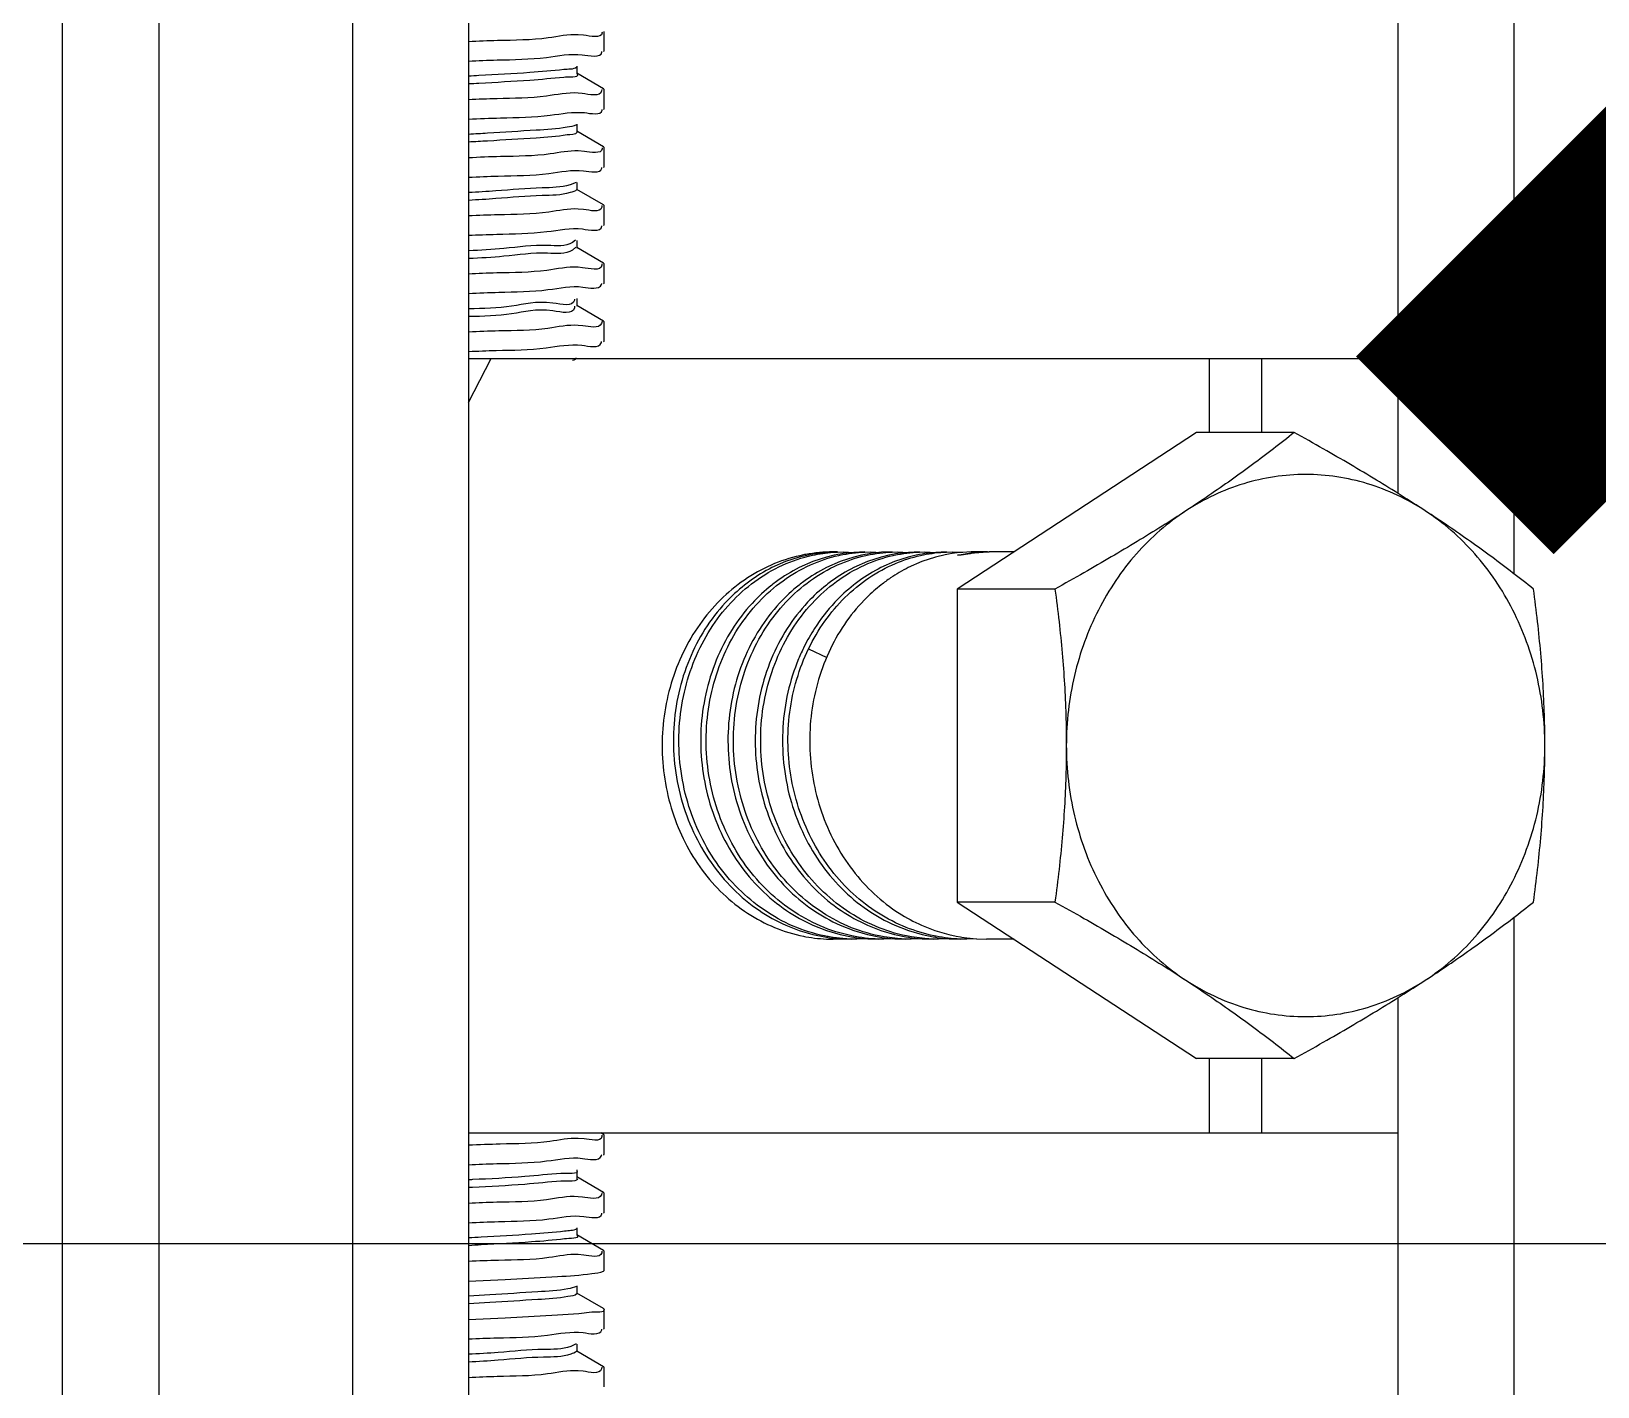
# Model space of a CAD drawing. Extents: x -440213 to 892209, y -122574 to 646408.
# Drawn here: x 16370.2 to 16605.5, y 549198.3 to 549401.8 of the extents above; entities that cross this region are included whole.
import ezdxf

# ---------------------------------------------------------------- set-up
doc = ezdxf.new("R2010")
doc.units = 0
doc.header["$LTSCALE"] = 1000
doc.header["$MEASUREMENT"] = 0
doc.layers.get('Defpoints').update_dxf_attribs({"color": 250})
for name, color, linetype in [('02___PRT_ALL_AXES', 7, 'Continuous'), ('JZ_0', 7, 'Continuous'), ('图框', 4, 'Continuous')]:
    doc.layers.add(name, color=color, linetype=linetype)
doc.styles.add('DIM_FONT', font='SIMPLEX', dxfattribs={"width": 0.7, "bigfont": 'GBCBIG'})
doc.dimstyles.new('DIMN150', dxfattribs={"dimscale": 1.5, "dimtxt": 300, "dimasz": 100, "dimexe": 250, "dimexo": 300, "dimgap": 150, "dimtad": 1, "dimdec": 0, "dimzin": 0, "dimdsep": 46, "dimtxsty": 'DIM_FONT', "dimblk": 'ARCHTICK', "dimcen": 0.09, "dimclrt": 7, "dimazin": 2, "dimtfac": 1, "dimtdec": 0, "dimtix": 1, "dimtmove": 2, "dimatfit": 3, "dimldrblk": 'ARCHTICK', "dimfxl": 0, "dimtolj": 1, "dimtzin": 0, "dimarcsym": 0})

# ---------------------------------------------------------------- blocks, each defined once
blk = doc.blocks.new('_ArchTick')
at = {"color": 0, "linetype": 'ByBlock', "const_width": 0.4}
blk.add_lwpolyline([(-0.5, -0.5), (0.5, 0.5)], dxfattribs=at)
blk = doc.blocks.new('*D113')
at = {"layer": 'Defpoints', "color": 0, "linetype": 'Continuous'}
for p in [(-3659003.2, 1106996.57), (-3662544.18, 1106818.96), (-3661915.48, 1104544.53), (-3662544.18, 1104160.32), (-3662340.1, 1103659.66)]:
    blk.add_point(p, dxfattribs=at)
at = {"layer": '图框', "color": 0, "linetype": 'Continuous', "lineweight": -2}
blk.add_arc((-3662544.18, 1103455.59), 1257.4, 45, 90, dxfattribs=at)
at = {"layer": '图框', "color": 0, "linetype": 'Continuous', "lineweight": -2, "xscale": 150, "yscale": 150, "zscale": 150}
for p, rotation in [((-3662544.18, 1104712.98), 180.0000000000027), ((-3661655.07, 1104344.7), 315.0000000000433)]:
    blk.add_blockref('_ArchTick', p, dxfattribs=dict(at, rotation=rotation))
at = {"layer": '图框', "color": 7, "linetype": 'Continuous', "insert": (-3661890.79, 1105033.02), "char_height": 450, "attachment_point": 5, "rotation": 337.5, "style": 'DIM_FONT'}
blk.add_mtext('\\A1;45°', dxfattribs=at)
blk = doc.blocks.new('抗震大样2')
at = {"color": 2, "linetype": 'Continuous'}
for p, q in [((3950.32, 185.93), (3950.32, -2472.71)), ((3971.09, 185.93), (3971.09, -2472.71)), ((4012.63, 185.93), (4012.63, -2472.71)), ((4037.56, 185.93), (4037.56, -2472.71)), ((4261.88, -266.34), (4261.88, -2020.43)), ((4236.96, -283.61), (4236.96, -2003.17)), ((4261.88, -2094.16), (4261.88, -2472.71)), ((4236.96, -2111.43), (4236.96, -2472.71))]:
    blk.add_line(p, q, dxfattribs=at)
at = {"color": 133, "linetype": 'Continuous'}
for p, q in [((4062.24, -1904.91), (4061.09, -1904.81)), ((4066.17, -1904.14), (4066.19, -1904.38)), ((4066.52, -1908.36), (4066.64, -1908.22)), ((4060.88, -1913.21), (4060.88, -1911.54)), ((4066.52, -1916.39), (4060.75, -1913.05)), ((4061.93, -1917.4), (4061.08, -1917.32)), ((4066.12, -1916.57), (4066.11, -1916.86)), ((4066.52, -1916.39), (4066.64, -1916.53)), ((4066.52, -1920.82), (4066.64, -1920.68)), ((4066.52, -1928.86), (4060.75, -1925.51)), ((4060.88, -1925.67), (4060.88, -1924.01)), ((4066.52, -1928.86), (4066.64, -1928.99)), ((4062.4, -1929.82), (4061.09, -1929.72)), ((4066.52, -1933.28), (4066.64, -1933.15)), ((4060.65, -1936.47), (4059.33, -1937)), ((4066.52, -1941.32), (4060.75, -1937.98)), ((4060.88, -1938.13), (4060.88, -1936.47)), ((4062.25, -1942.29), (4061.09, -1942.19)), ((4066.17, -1941.46), (4066.13, -1941.81)), ((4066.52, -1941.32), (4066.64, -1941.45)), ((4066.52, -1945.74), (4066.64, -1945.61)), ((4060.5, -1948.85), (4059.86, -1949.36)), ((4060.88, -1950.59), (4060.88, -1948.93)), ((4060.59, -1950.39), (4059.86, -1951.02)), ((4066.52, -1953.78), (4060.75, -1950.44)), ((4062.02, -1954.78), (4061.08, -1954.69)), ((4066.14, -1953.96), (4066.14, -1954.24)), ((4066.52, -1953.78), (4066.64, -1953.92)), ((4066.52, -1958.21), (4066.64, -1958.07)), ((4060.31, -1961.5), (4060.27, -1961.72)), ((4060.32, -1963.03), (4060.27, -1963.39)), ((4066.52, -1966.24), (4060.75, -1962.9)), ((4060.88, -1963.06), (4060.88, -1961.39)), ((4066.19, -1966.32), (4066.07, -1966.74)), ((4066.52, -1966.24), (4066.64, -1966.38)), ((4062.09, -1967.23), (4061.09, -1967.14)), ((4066.52, -1970.67), (4066.64, -1970.53)), ((4066.52, -2140.72), (4065.94, -2140.38)), ((4066.18, -2140.9), (4066.18, -2141.19)), ((4066.52, -2140.72), (4066.64, -2140.85)), ((4062.34, -2141.68), (4061.09, -2141.58)), ((4066.52, -2145.14), (4066.64, -2145.01)), ((4066.52, -2153.18), (4060.75, -2149.84)), ((4060.88, -2149.99), (4060.88, -2148.33)), ((4061.97, -2154.18), (4061.08, -2154.09)), ((4066.13, -2153.27), (4066.05, -2153.66)), ((4066.52, -2153.18), (4066.64, -2153.32)), ((4066.52, -2157.61), (4066.64, -2157.47)), ((4060.88, -2162.45), (4060.88, -2160.79)), ((4066.52, -2165.64), (4060.75, -2162.3)), ((4062.26, -2166.61), (4061.09, -2166.51)), ((4066.17, -2165.79), (4066.14, -2166.13)), ((4066.52, -2165.64), (4066.64, -2165.78)), ((4045.42, -2171.83), (4056.62, -2171.21)), ((4066.52, -2170.07), (4066.64, -2169.93)), ((4037.56, -2172.19), (4045.42, -2171.83)), ((4066.52, -2178.1), (4060.75, -2174.76)), ((4060.88, -2174.92), (4060.88, -2173.25)), ((4042.11, -2175.16), (4037.56, -2175.4)), ((4042.11, -2176.82), (4037.56, -2177.06)), ((4066.52, -2178.1), (4066.64, -2178.24)), ((4045.42, -2180.14), (4037.56, -2180.5)), ((4056.62, -2179.52), (4045.42, -2180.14)), ((4061.25, -2179.22), (4056.62, -2179.52)), ((4064, -2178.89), (4061.25, -2179.22)), ((4066.52, -2182.53), (4066.64, -2182.39)), ((4060.62, -2185.69), (4059.48, -2186.22)), ((4066.52, -2190.57), (4060.75, -2187.22)), ((4060.88, -2187.38), (4060.88, -2185.72)), ((4062.11, -2191.55), (4061.09, -2191.46)), ((4066.16, -2190.69), (4066.1, -2191.06)), ((4066.52, -2190.57), (4066.64, -2190.7))]:
    blk.add_line(p, q, dxfattribs=at)
at = {"color": 6, "linetype": 'Continuous'}
for p, q in [((4037.56, -1983.73), (4042.41, -1974.22)), ((4037.56, -1974.22), (4236.96, -1974.22)), ((4196.46, -1974.22), (4196.46, -1990.14)), ((4207.7, -1974.22), (4207.7, -1990.14)), ((4193.78, -1990.14), (4142.43, -2023.72)), ((4111.45, -2016.22), (4108.52, -2016.87)), ((4114.39, -2015.85), (4111.45, -2016.22)), ((4113.85, -2015.81), (4114.41, -2015.85)), ((4116.04, -2016.46), (4114.37, -2016.87)), ((4115.78, -2015.77), (4114.39, -2015.85)), ((4116.74, -2015.76), (4115.78, -2015.77)), ((4115.78, -2015.83), (4116.75, -2015.78)), ((4116.8, -2016.31), (4116.04, -2016.46)), ((4116.75, -2015.78), (4117.91, -2015.76)), ((4117.32, -2016.21), (4116.8, -2016.31)), ((4116.99, -2016.51), (4117.22, -2016.46)), ((4117.95, -2016.11), (4117.32, -2016.21)), ((4117.91, -2015.76), (4120.27, -2015.85)), ((4120.25, -2015.85), (4117.95, -2016.11)), ((4121.86, -2016.47), (4120.22, -2016.87)), ((4122.59, -2015.76), (4120.25, -2015.85)), ((4122.65, -2016.31), (4121.86, -2016.47)), ((4122.6, -2015.78), (4123.76, -2015.76)), ((4123.18, -2016.21), (4122.65, -2016.31)), ((4122.84, -2016.51), (4123.08, -2016.46)), ((4123.8, -2016.11), (4123.18, -2016.21)), ((4123.76, -2015.76), (4126.2, -2015.85)), ((4126.17, -2015.84), (4123.8, -2016.11)), ((4127.74, -2016.46), (4126.07, -2016.87)), ((4128.44, -2015.76), (4126.17, -2015.84)), ((4128.5, -2016.31), (4127.74, -2016.46)), ((4128.45, -2015.78), (4129.62, -2015.76)), ((4129.18, -2016.18), (4128.5, -2016.31)), ((4128.7, -2016.51), (4128.92, -2016.46)), ((4129.65, -2016.11), (4129.18, -2016.18)), ((4129.62, -2015.76), (4131.97, -2015.85)), ((4131.95, -2015.85), (4129.65, -2016.11)), ((4133.6, -2016.46), (4131.91, -2016.88)), ((4134.3, -2015.76), (4131.95, -2015.85)), ((4134.35, -2016.31), (4133.6, -2016.46)), ((4134.31, -2015.78), (4135.47, -2015.76)), ((4134.86, -2016.21), (4134.35, -2016.31)), ((4134.53, -2016.51), (4135.16, -2016.38)), ((4135.5, -2016.11), (4134.86, -2016.21)), ((4135.47, -2015.76), (4137.82, -2015.85)), ((4137.8, -2015.85), (4135.5, -2016.11)), ((4139.83, -2016.38), (4137.77, -2016.87)), ((4140.15, -2015.76), (4137.8, -2015.85)), ((4140.2, -2016.31), (4139.83, -2016.38)), ((4140.15, -2015.78), (4141.32, -2015.76)), ((4140.56, -2016.24), (4140.2, -2016.31)), ((4141.35, -2016.11), (4140.56, -2016.24)), ((4141.32, -2015.76), (4143.33, -2015.82)), ((4142.43, -2015.96), (4141.35, -2016.11)), ((4143.2, -2015.88), (4142.43, -2015.96)), ((4142.48, -2016.48), (4143.23, -2016.32)), ((4143.26, -2016.42), (4142.48, -2016.48)), ((4143.26, -2016.48), (4142.48, -2016.48)), ((4143.57, -2015.85), (4143.2, -2015.88)), ((4143.23, -2016.32), (4145.37, -2015.97)), ((4145.18, -2016.13), (4143.26, -2016.48)), ((4143.54, -2016.41), (4143.26, -2016.42)), ((4143.33, -2015.82), (4143.59, -2015.84)), ((4145.38, -2015.76), (4143.57, -2015.85)), ((4145.4, -2016.1), (4145.18, -2016.13)), ((4145.37, -2015.97), (4145.67, -2015.94)), ((4146, -2015.76), (4145.38, -2015.76)), ((4146.04, -2016.01), (4145.4, -2016.1)), ((4145.67, -2015.94), (4146, -2015.9)), ((4146, -2015.9), (4148.9, -2015.76)), ((4146.16, -2016), (4146.04, -2016.01)), ((4148.9, -2015.78), (4146.16, -2016)), ((4148.9, -2015.76), (4149.29, -2015.76)), ((4149.29, -2015.77), (4148.9, -2015.78)), ((4150.11, -2015.76), (4149.29, -2015.77)), ((4105.57, -2017.84), (4102.66, -2019.12)), ((4108.52, -2016.87), (4105.57, -2017.84)), ((4111.44, -2017.83), (4108.5, -2019.13)), ((4114.37, -2016.87), (4111.44, -2017.83)), ((4117.29, -2017.83), (4114.35, -2019.13)), ((4120.22, -2016.87), (4117.29, -2017.83)), ((4123.14, -2017.83), (4120.2, -2019.13)), ((4126.07, -2016.87), (4123.14, -2017.83)), ((4128.98, -2017.84), (4126.05, -2019.13)), ((4131.91, -2016.88), (4128.98, -2017.84)), ((4134.85, -2017.83), (4131.92, -2019.12)), ((4137.77, -2016.87), (4134.85, -2017.83)), ((4142.43, -2023.72), (4142.43, -2090.88)), ((4110.53, -2036.53), (4114.47, -2038.43)), ((4142.43, -2090.88), (4193.78, -2124.45)), ((4105.62, -2095.84), (4108.5, -2096.97)), ((4108.5, -2096.97), (4111.45, -2097.84)), ((4111.45, -2095.83), (4114.35, -2096.97)), ((4114.35, -2096.97), (4117.3, -2097.84)), ((4117.3, -2095.83), (4120.2, -2096.97)), ((4120.2, -2096.97), (4123.15, -2097.84)), ((4123.17, -2095.83), (4126.05, -2096.97)), ((4126.05, -2096.97), (4128.98, -2097.83)), ((4129.01, -2095.83), (4131.98, -2096.99)), ((4131.98, -2096.99), (4134.86, -2097.84)), ((4134.77, -2095.85), (4137.63, -2096.98)), ((4137.63, -2096.98), (4140.64, -2097.86)), ((4111.45, -2097.84), (4114.39, -2098.43)), ((4114.39, -2098.43), (4115.02, -2098.52)), ((4115.02, -2098.52), (4115.79, -2098.62)), ((4115.8, -2098.46), (4115.03, -2098.34)), ((4117.34, -2098.76), (4115.76, -2098.83)), ((4115.79, -2098.62), (4117.32, -2098.76)), ((4117.9, -2098.71), (4115.8, -2098.46)), ((4117.3, -2097.84), (4119.71, -2098.34)), ((4117.32, -2098.76), (4119.67, -2098.84)), ((4119.68, -2098.82), (4117.9, -2098.71)), ((4120.84, -2098.84), (4119.68, -2098.82)), ((4119.71, -2098.34), (4120.24, -2098.43)), ((4120.24, -2098.43), (4120.87, -2098.52)), ((4123.26, -2098.75), (4120.84, -2098.84)), ((4120.87, -2098.52), (4123.23, -2098.76)), ((4123.15, -2097.84), (4125.56, -2098.34)), ((4123.23, -2098.76), (4125.52, -2098.84)), ((4126.69, -2098.84), (4125.53, -2098.82)), ((4125.56, -2098.34), (4126.25, -2098.45)), ((4126.73, -2098.34), (4125.65, -2098.14)), ((4126.25, -2098.45), (4126.72, -2098.52)), ((4129.05, -2098.76), (4126.69, -2098.84)), ((4126.72, -2098.52), (4129.03, -2098.76)), ((4129.61, -2098.71), (4126.73, -2098.34)), ((4128.98, -2097.83), (4131.41, -2098.34)), ((4129.03, -2098.76), (4131.37, -2098.84)), ((4131.38, -2098.82), (4129.61, -2098.71)), ((4132.54, -2098.84), (4131.38, -2098.82)), ((4131.41, -2098.34), (4131.94, -2098.43)), ((4132.58, -2098.34), (4131.52, -2098.14)), ((4131.94, -2098.43), (4132.57, -2098.52)), ((4134.89, -2098.76), (4132.54, -2098.84)), ((4132.57, -2098.52), (4134.87, -2098.76)), ((4135.45, -2098.71), (4132.58, -2098.34)), ((4134.86, -2097.84), (4137.27, -2098.34)), ((4134.87, -2098.76), (4137.22, -2098.84)), ((4137.23, -2098.82), (4135.45, -2098.71)), ((4138.39, -2098.84), (4137.23, -2098.82)), ((4137.27, -2098.34), (4137.78, -2098.43)), ((4137.78, -2098.43), (4138.42, -2098.52)), ((4140.74, -2098.76), (4138.39, -2098.84)), ((4138.42, -2098.52), (4140.72, -2098.76)), ((4140.64, -2097.86), (4142.22, -2098.21)), ((4140.72, -2098.76), (4143.07, -2098.84)), ((4142.22, -2098.21), (4143.11, -2098.37)), ((4144.45, -2098.84), (4143.08, -2098.81)), ((4143.11, -2098.37), (4143.41, -2098.42)), ((4143.41, -2098.42), (4144.47, -2098.57)), ((4146.54, -2098.78), (4144.45, -2098.84)), ((4144.47, -2098.57), (4146.53, -2098.77)), ((4146.53, -2098.77), (4148.71, -2098.84)), ((4196.46, -2124.45), (4196.46, -2140.38)), ((4207.7, -2124.45), (4207.7, -2140.38)), ((4037.56, -2140.38), (4236.96, -2140.38))]:
    blk.add_line(p, q, dxfattribs=at)
at = {"color": 133, "linetype": 'Continuous'}
for points, start_tangent, end_tangent in [([(4061.09, -1904.81), (4054.65, -1905.47), (4043.77, -1906.05), (4037.56, -1906.28)], (-0.998687, 0.051224), (-0.998885, -0.047208)), ([(4066.19, -1904.38), (4062.24, -1904.91)], (-0.055395, -0.998465), (-0.994137, 0.108128)), ([(4037.56, -1910.44), (4043.67, -1910.21), (4054.24, -1909.65), (4061.93, -1909.09)], (0.998887, 0.047166), (0.993084, -0.117408)), ([(4061.93, -1909.09), (4066.12, -1908.51), (4066.12, -1908.36)], (0.993084, -0.117408), (-0.010783, 0.999942)), ([(4057.96, -1912.27), (4050.69, -1912.92), (4039.79, -1913.57), (4037.56, -1913.69)], (-0.994213, -0.107428), (-0.998643, -0.052069)), ([(4060.8, -1911.76), (4057.96, -1912.27)], (-0.807946, -0.589257), (-0.994213, -0.107428)), ([(4057.96, -1913.93), (4050.69, -1914.58), (4039.79, -1915.23), (4037.56, -1915.35)], (-0.994213, -0.107428), (-0.998643, -0.052069)), ([(4060.83, -1913.25), (4060.85, -1913.28), (4057.96, -1913.93)], (0.662529, -0.749036), (-0.994213, -0.107428)), ([(4061.08, -1917.32), (4054.24, -1917.96), (4043.67, -1918.52), (4037.56, -1918.74)], (-0.997317, 0.073206), (-0.998887, -0.047166)), ([(4066.11, -1916.86), (4061.93, -1917.4)], (-0.134355, -0.990933), (-0.993084, 0.117408)), ([(4037.56, -1922.9), (4044.42, -1922.63), (4055.08, -1922.06), (4062.4, -1921.51)], (0.998826, 0.048447), (0.994356, -0.106098)), ([(4062.4, -1921.51), (4066.2, -1920.95), (4066.2, -1920.84)], (0.994356, -0.106098), (-0.074529, 0.997219)), ([(4058.7, -1924.63), (4052.05, -1925.28), (4041.64, -1925.93), (4037.56, -1926.17)], (-0.98339, -0.181507), (-0.99863, -0.052332)), ([(4060.73, -1924.12), (4058.7, -1924.63)], (-0.886757, -0.462236), (-0.98339, -0.181507)), ([(4060.87, -1925.66), (4058.7, -1926.3)], (-0.427969, -0.903793), (-0.98339, -0.181507)), ([(4058.7, -1926.3), (4052.05, -1926.95), (4041.64, -1927.6), (4037.56, -1927.83)], (-0.98339, -0.181507), (-0.99863, -0.052332)), ([(4066.19, -1929.06), (4066.2, -1929.25), (4062.4, -1929.82)], (0.142866, -0.989742), (-0.994356, 0.106098)), ([(4061.09, -1929.72), (4055.08, -1930.37), (4044.42, -1930.94), (4037.56, -1931.21)], (-0.99927, 0.038195), (-0.998826, -0.048447)), ([(4037.56, -1935.36), (4043.92, -1935.12), (4054.76, -1934.54), (4062.25, -1933.98)], (0.998868, 0.047559), (0.992861, -0.11928)), ([(4062.25, -1933.98), (4066.15, -1933.42), (4066.17, -1933.26)], (0.992861, -0.11928), (0.061262, 0.998122)), ([(4059.33, -1937), (4053.32, -1937.65), (4043.42, -1938.3), (4037.56, -1938.66)], (-0.95493, -0.29683), (-0.998813, -0.0487)), ([(4059.33, -1938.66), (4053.32, -1939.31), (4043.42, -1939.96), (4037.56, -1940.32)], (-0.95493, -0.29683), (-0.998813, -0.0487)), ([(4060.78, -1938.03), (4059.33, -1938.66)], (-0.688777, -0.724973), (-0.95493, -0.29683)), ([(4061.09, -1942.19), (4054.76, -1942.85), (4043.92, -1943.43), (4037.56, -1943.67)], (-0.998596, 0.052981), (-0.998868, -0.047559)), ([(4066.13, -1941.81), (4062.25, -1942.29)], (-0.254982, -0.966946), (-0.992861, 0.11928)), ([(4037.56, -1947.82), (4043.59, -1947.6), (4054.33, -1947.03), (4062.02, -1946.47)], (0.998896, 0.046968), (0.993305, -0.115525)), ([(4062.02, -1946.47), (4066.14, -1945.89), (4066.14, -1945.76)], (0.993305, -0.115525), (-0.028966, 0.99958)), ([(4059.86, -1949.36), (4054.51, -1950.01), (4045.14, -1950.66), (4037.56, -1951.15)], (-0.840791, -0.54136), (-0.999283, -0.037869)), ([(4059.86, -1951.02), (4054.51, -1951.67), (4045.14, -1952.32), (4037.56, -1952.81)], (-0.840791, -0.54136), (-0.999283, -0.037869)), ([(4061.08, -1954.69), (4054.33, -1955.34), (4043.59, -1955.91), (4037.56, -1956.13)], (-0.997734, 0.067282), (-0.998896, -0.046968)), ([(4066.14, -1954.24), (4062.02, -1954.78)], (-0.116435, -0.993198), (-0.993305, 0.115525)), ([(4037.56, -1960.29), (4044.05, -1960.04), (4054.59, -1959.48), (4062.09, -1958.92)], (0.998855, 0.047846), (0.992337, -0.123562)), ([(4062.09, -1958.92), (4066.1, -1958.36), (4066.17, -1958.13)], (0.992337, -0.123562), (0.210714, 0.977548)), ([(4060.27, -1961.72), (4055.6, -1962.37), (4046.79, -1963.03), (4037.56, -1963.61)], (-0.240787, -0.970578), (-0.999761, -0.021859)), ([(4060.27, -1963.39), (4055.6, -1964.04), (4046.79, -1964.69), (4037.56, -1965.27)], (-0.240787, -0.970578), (-0.999761, -0.021859)), ([(4061.09, -1967.14), (4054.59, -1967.79), (4044.05, -1968.35), (4037.56, -1968.59)], (-0.998146, 0.06086), (-0.998855, -0.047846)), ([(4066.07, -1966.74), (4062.09, -1967.23)], (-0.408817, -0.912616), (-0.992337, 0.123562)), ([(4037.56, -1972.75), (4043.47, -1972.53), (4054.17, -1971.97), (4061.86, -1971.41)], (0.998906, 0.046762), (0.992118, -0.125308)), ([(4061.86, -1971.41), (4066.06, -1970.84), (4066.11, -1970.61)], (0.992118, -0.125308), (0.135305, 0.990804)), ([(4060.58, -1974.09), (4059.87, -1974.7)], (0.509207, -0.860644), (-0.990428, -0.138029)), ([(4060.58, -1974.09), (4060.59, -1974.1)], (0.509208, -0.860644), (0.490606, -0.871382)), ([(4066.18, -2141.19), (4062.34, -2141.68)], (-0.14863, -0.988893), (-0.993771, 0.11144)), ([(4061.09, -2141.58), (4055, -2142.24), (4044.36, -2142.81), (4037.56, -2143.07)], (-0.999048, 0.04363), (-0.998827, -0.048416)), ([(4037.56, -2147.22), (4043.59, -2147), (4054.31, -2146.43), (4061.97, -2145.87)], (0.998895, 0.047003), (0.992149, -0.12506)), ([(4061.97, -2145.87), (4066.06, -2145.31), (4066.12, -2145.08)], (0.992149, -0.12506), (0.155543, 0.987829)), ([(4057.36, -2149.13), (4049.63, -2149.78), (4038.39, -2150.43), (4037.56, -2150.47)], (-0.998384, -0.056832), (-0.998867, -0.047584)), ([(4057.36, -2150.79), (4049.63, -2151.44), (4038.39, -2152.09), (4037.56, -2152.13)], (-0.998384, -0.056832), (-0.998867, -0.047584)), ([(4060.76, -2148.48), (4057.36, -2149.13)], (0.629828, -0.776734), (-0.998384, -0.056832)), ([(4060.74, -2150.12), (4060.76, -2150.14), (4057.36, -2150.79)], (0.678785, -0.734337), (-0.998384, -0.056832)), ([(4061.08, -2154.09), (4054.31, -2154.74), (4043.59, -2155.3), (4037.56, -2155.53)], (-0.997401, 0.07205), (-0.998895, -0.047003)), ([(4066.05, -2153.66), (4061.97, -2154.18)], (-0.335082, -0.942189), (-0.992149, 0.12506)), ([(4037.56, -2159.68), (4043.95, -2159.44), (4054.78, -2158.87), (4062.26, -2158.31)], (0.998867, 0.047597), (0.992938, -0.118636)), ([(4062.26, -2158.31), (4066.16, -2157.75), (4066.17, -2157.59)], (0.992938, -0.118636), (0.052045, 0.998645)), ([(4060.77, -2160.99), (4058.17, -2161.49)], (-0.861057, -0.508509), (-0.992117, -0.125316)), ([(4058.17, -2161.49), (4051.05, -2162.14), (4040.28, -2162.79), (4037.56, -2162.94)], (-0.992117, -0.125316), (-0.998607, -0.052769)), ([(4058.17, -2163.15), (4051.05, -2163.8), (4040.28, -2164.45), (4037.56, -2164.6)], (-0.992117, -0.125316), (-0.998607, -0.052769)), ([(4060.85, -2162.48), (4060.87, -2162.5), (4058.17, -2163.15)], (0.596848, -0.802355), (-0.992117, -0.125316)), ([(4061.09, -2166.51), (4054.78, -2167.17), (4043.95, -2167.75), (4037.56, -2167.99)], (-0.998644, 0.052051), (-0.998867, -0.047597)), ([(4066.14, -2166.13), (4062.26, -2166.61)], (-0.244673, -0.969606), (-0.992938, 0.118636)), ([(4056.62, -2171.21), (4064, -2170.58)], (0.998843, 0.048097), (0.990212, 0.139574)), ([(4064, -2170.58), (4066.52, -2170.07)], (0.990212, 0.139574), (0.885813, 0.464042)), ([(4058.88, -2173.86), (4052.39, -2174.51), (4042.11, -2175.16)], (-0.978633, -0.205616), (-0.998494, -0.054867)), ([(4060.71, -2173.34), (4058.88, -2173.86)], (-0.882215, -0.470846), (-0.978633, -0.205616)), ([(4058.88, -2175.52), (4052.39, -2176.17), (4042.11, -2176.82)], (-0.978633, -0.205616), (-0.998494, -0.054867)), ([(4060.85, -2174.89), (4058.88, -2175.52)], (-0.601237, -0.799071), (-0.978633, -0.205616)), ([(4066.64, -2178.24), (4064, -2178.89)], (0.192958, -0.981207), (-0.990212, -0.139574)), ([(4037.56, -2184.61), (4043.72, -2184.38), (4054.47, -2183.81), (4062.11, -2183.25)], (0.99888, 0.047309), (0.992426, -0.122844)), ([(4062.11, -2183.25), (4066.12, -2182.68), (4066.15, -2182.49)], (0.992426, -0.122844), (0.104135, 0.994563)), ([(4059.48, -2186.22), (4053.65, -2186.87), (4043.88, -2187.52), (4037.56, -2187.91)], (-0.939471, -0.342629), (-0.998908, -0.04672)), ([(4059.48, -2187.88), (4053.65, -2188.53), (4043.88, -2189.18), (4037.56, -2189.57)], (-0.939471, -0.342629), (-0.998908, -0.04672)), ([(4060.74, -2187.25), (4059.48, -2187.88)], (-0.678057, -0.735009), (-0.939471, -0.342629)), ([(4061.09, -2191.46), (4054.47, -2192.12), (4043.72, -2192.69), (4037.56, -2192.92)], (-0.997958, 0.063875), (-0.99888, -0.047309)), ([(4066.1, -2191.06), (4062.11, -2191.55)], (-0.292449, -0.956281), (-0.992426, 0.122844))]:
    blk.add_spline(points, degree=3, dxfattribs=dict(at, start_tangent=start_tangent, end_tangent=end_tangent))
at = {"color": 6, "linetype": 'Continuous'}
for points, start_tangent, end_tangent in [([(4115.03, -2098.34), (4113.94, -2098.14), (4107.2, -2096.02), (4100.96, -2092.58), (4095.46, -2088.02), (4090.75, -2082.4), (4086.96, -2075.78), (4084.31, -2068.5), (4082.92, -2060.91), (4082.78, -2053.34), (4083.86, -2045.86), (4086.11, -2038.79), (4089.47, -2032.31), (4093.8, -2026.7), (4098.97, -2022.09), (4104.92, -2018.6), (4111.35, -2016.46), (4115.78, -2015.83)], (-0.985475, 0.16982), (0.997586, 0.069443)), ([(4119.77, -2098.13), (4113.03, -2096), (4106.8, -2092.57), (4101.27, -2087.98), (4096.55, -2082.32), (4092.77, -2075.69), (4090.14, -2068.4), (4088.76, -2060.85), (4088.63, -2053.25), (4089.74, -2045.73), (4092.02, -2038.63), (4095.43, -2032.14), (4099.81, -2026.52), (4105.04, -2021.93), (4110.9, -2018.54), (4116.99, -2016.51)], (-0.979335, 0.202246), (0.975774, 0.218779)), ([(4125.65, -2098.14), (4118.95, -2096.04), (4112.76, -2092.65), (4107.21, -2088.07), (4102.48, -2082.44), (4098.7, -2075.87), (4096.06, -2068.68), (4094.65, -2061.21), (4094.46, -2053.59), (4095.53, -2045.96), (4097.86, -2038.67), (4101.3, -2032.11), (4105.67, -2026.52), (4110.9, -2021.92), (4116.76, -2018.54), (4122.84, -2016.51)], (-0.979482, 0.201533), (0.975774, 0.218783)), ([(4131.52, -2098.14), (4124.88, -2096.07), (4118.66, -2092.68), (4113.09, -2088.09), (4108.36, -2082.48), (4104.59, -2075.96), (4101.96, -2068.86), (4100.52, -2061.39), (4100.3, -2053.77), (4101.34, -2046.18), (4103.6, -2038.95), (4106.94, -2032.44), (4111.26, -2026.8), (4116.5, -2022.11), (4122.49, -2018.59), (4128.7, -2016.51)], (-0.979625, 0.200835), (0.975784, 0.218736)), ([(4110.53, -2036.53), (4114, -2030.63), (4118.33, -2025.54), (4123.43, -2021.34), (4129.14, -2018.24), (4134.53, -2016.51)], (0.435572, 0.900154), (0.975674, 0.219228)), ([(4117.22, -2016.46), (4122.6, -2015.78)], (0.977391, 0.21144), (0.99928, 0.037945)), ([(4123.08, -2016.46), (4128.45, -2015.78)], (0.977415, 0.21133), (0.99928, 0.037945)), ([(4128.92, -2016.46), (4134.31, -2015.78)], (0.9774, 0.211399), (0.99928, 0.037942)), ([(4135.16, -2016.38), (4140.15, -2015.78)], (0.979996, 0.199016), (0.99928, 0.03795)), ([(4102.66, -2019.12), (4097.9, -2022.02), (4096.78, -2022.87)], (-0.894486, -0.447095), (-0.785206, -0.619235)), ([(4108.5, -2019.13), (4103.61, -2022.12), (4102.62, -2022.87)], (-0.894386, -0.447296), (-0.784994, -0.619504)), ([(4114.35, -2019.13), (4109.47, -2022.11), (4108.47, -2022.87)], (-0.894349, -0.447371), (-0.78499, -0.619509)), ([(4120.2, -2019.13), (4115.5, -2021.98), (4114.33, -2022.86)], (-0.894374, -0.447321), (-0.78524, -0.619192)), ([(4126.05, -2019.13), (4121.4, -2021.95), (4120.19, -2022.86)], (-0.894334, -0.4474), (-0.78533, -0.619078)), ([(4131.92, -2019.12), (4128.13, -2021.33), (4126.07, -2022.84)], (-0.894604, -0.446859), (-0.785994, -0.618234)), ([(4096.78, -2022.87), (4092.64, -2026.68), (4088.29, -2032.33), (4084.93, -2038.82), (4082.65, -2046), (4081.59, -2053.59), (4081.78, -2061.22), (4083.21, -2068.75), (4085.82, -2075.86), (4089.58, -2082.39), (4094.3, -2088.03), (4099.88, -2092.64), (4105.62, -2095.84)], (-0.785206, -0.619235), (0.914094, -0.405503)), ([(4102.62, -2022.87), (4098.39, -2026.8), (4094.09, -2032.42), (4090.72, -2038.97), (4088.45, -2046.23), (4087.43, -2053.82), (4087.65, -2061.4), (4089.09, -2068.85), (4091.74, -2076), (4095.53, -2082.53), (4100.25, -2088.13), (4105.78, -2092.67), (4111.45, -2095.83)], (-0.784994, -0.619504), (0.913866, -0.406015)), ([(4108.47, -2022.87), (4104.3, -2026.74), (4099.97, -2032.37), (4096.61, -2038.87), (4094.36, -2045.97), (4093.3, -2053.47), (4093.46, -2061.07), (4094.86, -2068.58), (4097.44, -2075.67), (4101.13, -2082.18), (4105.8, -2087.83), (4111.33, -2092.47), (4117.3, -2095.83)], (-0.78499, -0.619509), (0.913786, -0.406197)), ([(4114.33, -2022.86), (4110.31, -2026.56), (4105.93, -2032.19), (4102.5, -2038.77), (4100.21, -2045.98), (4099.15, -2053.46), (4099.32, -2061.07), (4100.75, -2068.7), (4103.43, -2075.97), (4107.22, -2082.52), (4111.93, -2088.1), (4117.49, -2092.68), (4123.17, -2095.83)], (-0.78524, -0.619192), (0.914007, -0.405699)), ([(4120.19, -2022.86), (4116.16, -2026.56), (4111.78, -2032.19), (4109.59, -2036.04)], (-0.78533, -0.619078), (-0.447002, -0.894533)), ([(4126.07, -2022.84), (4123.02, -2025.52), (4118.69, -2030.62), (4115.21, -2036.53)], (-0.785994, -0.618234), (-0.435572, -0.900154)), ([(4109.59, -2036.04), (4108.37, -2038.72), (4106.09, -2045.84), (4105.01, -2053.35), (4105.16, -2060.98), (4106.56, -2068.57), (4109.18, -2075.77), (4112.89, -2082.26), (4117.58, -2087.9), (4123.17, -2092.57), (4129.01, -2095.83)], (-0.447002, -0.894533), (0.913881, -0.405981)), ([(4137.44, -2098.12), (4131.48, -2096.32), (4125.51, -2093.26), (4120.11, -2089.13), (4115.43, -2084.04), (4111.56, -2078.08), (4108.66, -2071.48), (4106.85, -2064.53), (4106.11, -2057.36), (4106.49, -2050.15), (4107.99, -2043.09), (4110.53, -2036.53)], (-0.979179, 0.203001), (0.435572, 0.900154)), ([(4115.21, -2036.53), (4112.67, -2043.1), (4111.16, -2050.15), (4110.77, -2057.36), (4111.48, -2064.53), (4113.28, -2071.49), (4116.14, -2078.08), (4119.98, -2084.04), (4124.62, -2089.13), (4129.96, -2093.26), (4134.77, -2095.85)], (-0.435572, -0.900154), (0.913744, -0.40629)), ([(4125.53, -2098.82), (4119.77, -2098.13)], (-0.999412, 0.034283), (-0.979335, 0.202246)), ([(4143.08, -2098.81), (4137.88, -2098.21), (4137.44, -2098.12)], (-0.999202, 0.039943), (-0.979179, 0.203001))]:
    blk.add_spline(points, degree=3, dxfattribs=dict(at, start_tangent=start_tangent, end_tangent=end_tangent))
at = {"layer": '02___PRT_ALL_AXES', "color": 133, "linetype": 'Continuous'}
for p, q in [((4066.64, -1908.22), (4066.64, -1904.07)), ((4066.64, -1920.68), (4066.64, -1916.53)), ((4066.64, -1933.15), (4066.64, -1928.99)), ((4066.64, -1945.61), (4066.64, -1941.45)), ((4066.64, -1958.07), (4066.64, -1953.92)), ((4066.64, -1970.53), (4066.64, -1966.38)), ((4066.64, -2145.01), (4066.64, -2140.85)), ((4066.64, -2157.47), (4066.64, -2153.31)), ((4066.64, -2169.93), (4066.64, -2165.78)), ((4066.64, -2182.39), (4066.64, -2178.24)), ((4066.64, -2194.86), (4066.64, -2190.7))]:
    blk.add_line(p, q, dxfattribs=at)
at = {"layer": '02___PRT_ALL_AXES', "color": 6, "linetype": 'Continuous'}
for p, q in [((4214.74, -1990.14), (4193.78, -1990.14)), ((4116.28, -2015.76), (4115.77, -2015.76)), ((4148.9, -2015.76), (4146, -2015.76)), ((4154.61, -2015.76), (4150.11, -2015.76)), ((4163.39, -2023.72), (4142.43, -2023.72)), ((4163.39, -2090.88), (4142.43, -2090.88)), ((4114.99, -2098.83), (4115.37, -2098.84)), ((4115.37, -2098.84), (4115.77, -2098.84)), ((4115.77, -2098.84), (4117.76, -2098.78)), ((4154.61, -2098.84), (4148.71, -2098.84)), ((4214.74, -2124.45), (4193.78, -2124.45))]:
    blk.add_line(p, q, dxfattribs=at)
for points, start_tangent, end_tangent in [([(4214.74, -1990.14), (4210.26, -1993.64), (4205.77, -1997.02), (4201.19, -2000.34), (4196.44, -2003.64), (4191.51, -2006.93)], (-0.78287, -0.622185), (-0.836953, -0.547275)), ([(4242.86, -2006.93), (4237.72, -2003.64), (4232.37, -2000.34), (4226.81, -1997.02), (4220.97, -1993.64), (4214.74, -1990.14)], (-0.836953, 0.547275), (-0.874198, 0.485569)), ([(4242.86, -2006.93), (4236.83, -2003.57), (4230.47, -2001.12), (4223.88, -1999.64), (4217.18, -1999.14), (4210.48, -1999.64), (4203.89, -2001.12), (4197.53, -2003.57), (4191.51, -2006.93)], (-0.836954, 0.547274), (-0.836953, -0.547275)), ([(4191.51, -2006.93), (4186.37, -2010.23), (4181.02, -2013.52), (4175.46, -2016.84), (4169.62, -2020.22), (4163.39, -2023.72)], (-0.836953, -0.547275), (-0.874198, -0.485569)), ([(4191.51, -2006.93), (4185.92, -2011.16), (4180.87, -2016.17), (4176.44, -2021.89), (4172.71, -2028.22), (4169.74, -2035.04), (4167.58, -2042.25), (4166.27, -2049.71), (4165.83, -2057.3)], (-0.836952, -0.547276), (0, -1)), ([(4266.09, -2023.72), (4261.61, -2020.22), (4257.12, -2016.84), (4252.54, -2013.53), (4247.8, -2010.23), (4242.86, -2006.93)], (-0.78287, 0.622185), (-0.836953, 0.547275)), ([(4268.53, -2057.3), (4268.09, -2049.71), (4266.78, -2042.25), (4264.62, -2035.04), (4261.65, -2028.22), (4257.92, -2021.89), (4253.49, -2016.17), (4248.44, -2011.16), (4242.86, -2006.93)], (-0.000001, 1), (-0.836953, 0.547275)), ([(4109.91, -2016.29), (4109.4, -2016.39), (4103.22, -2018.26), (4097.43, -2021.32), (4092.19, -2025.48), (4087.67, -2030.6), (4084, -2036.53), (4081.3, -2043.09), (4079.65, -2050.08), (4079.09, -2057.3)], (-0.983631, -0.180197), (0, -1)), ([(4115.77, -2015.76), (4109.91, -2016.29)], (-1, 0), (-0.983631, -0.180197)), ([(4163.39, -2023.72), (4164.26, -2030.72), (4164.94, -2037.48), (4165.43, -2044.11), (4165.73, -2050.71), (4165.83, -2057.3)], (0.134297, -0.990941), (0, -1)), ([(4268.53, -2057.3), (4268.43, -2050.71), (4268.13, -2044.11), (4267.64, -2037.48), (4266.96, -2030.72), (4266.09, -2023.72)], (0, 1), (-0.134297, 0.990941)), ([(4079.09, -2057.3), (4079.65, -2064.51), (4081.3, -2071.51), (4084, -2078.07), (4087.67, -2084), (4092.19, -2089.12), (4097.43, -2093.27), (4103.22, -2096.33), (4109.4, -2098.21), (4109.91, -2098.31)], (0, -1), (0.983631, -0.180197)), ([(4165.83, -2057.3), (4165.73, -2063.89), (4165.43, -2070.48), (4164.94, -2077.12), (4164.26, -2083.87), (4163.39, -2090.88)], (0, -1), (-0.134297, -0.990941)), ([(4165.83, -2057.3), (4166.27, -2064.89), (4167.58, -2072.35), (4169.74, -2079.55), (4172.71, -2086.38), (4176.44, -2092.7), (4180.87, -2098.42), (4185.92, -2103.44), (4191.51, -2107.66)], (0.000001, -1), (0.836953, -0.547275)), ([(4242.86, -2107.66), (4248.44, -2103.44), (4253.49, -2098.42), (4257.92, -2092.7), (4261.65, -2086.38), (4264.62, -2079.55), (4266.78, -2072.35), (4268.09, -2064.89), (4268.53, -2057.3)], (0.836952, 0.547276), (0, 1)), ([(4266.09, -2090.88), (4266.96, -2083.87), (4267.64, -2077.12), (4268.13, -2070.48), (4268.43, -2063.89), (4268.53, -2057.3)], (0.134297, 0.990941), (0, 1)), ([(4163.39, -2090.88), (4169.62, -2094.38), (4175.46, -2097.75), (4181.02, -2101.07), (4186.37, -2104.37), (4191.51, -2107.66)], (0.874198, -0.485569), (0.836953, -0.547275)), ([(4242.86, -2107.66), (4247.79, -2104.37), (4252.54, -2101.07), (4257.12, -2097.75), (4261.61, -2094.38), (4266.09, -2090.88)], (0.836953, 0.547275), (0.78287, 0.622185)), ([(4109.91, -2098.31), (4114.99, -2098.83)], (0.983631, -0.180197), (0.999712, -0.023992)), ([(4191.51, -2107.66), (4196.44, -2110.96), (4201.19, -2114.26), (4205.77, -2117.57), (4210.26, -2120.95), (4214.74, -2124.45)], (0.836953, -0.547275), (0.78287, -0.622185)), ([(4191.51, -2107.66), (4197.53, -2111.03), (4203.89, -2113.47), (4210.48, -2114.96), (4217.18, -2115.46), (4223.88, -2114.96), (4230.47, -2113.47), (4236.83, -2111.03), (4242.86, -2107.66)], (0.836954, -0.547274), (0.836953, 0.547275)), ([(4214.74, -2124.45), (4220.97, -2120.95), (4226.81, -2117.57), (4232.37, -2114.26), (4237.72, -2110.96), (4242.86, -2107.66)], (0.874198, 0.485569), (0.836953, 0.547275))]:
    blk.add_spline(points, degree=3, dxfattribs=dict(at, start_tangent=start_tangent, end_tangent=end_tangent))
at = {"layer": '图框', "linetype": 'Continuous'}
dim = blk.add_angular_dim_2l(base=(4952.89, -2088.5), line1=((7865.18, 363.54), (4528.27, -2973.37)), line2=((4324.19, 185.93), (4324.19, -2472.71)), dimstyle='DIMN150', dxfattribs=at)
dim.commit()
dim.dimension.update_dxf_attribs({"geometry": '*D113', "text_midpoint": (4977.59, -1600.01), "insert": (3666868.38, -1106633.03)})

msp = doc.modelspace()

# ---------------------------------------------------------------- linework, layer by layer
at = {"layer": 'JZ_0', "color": 8}
msp.add_line((3424.62, 549219.8), (20657.61, 549219.8), dxfattribs=at)

# ---------------------------------------------------------------- block references
at = {"xscale": 0.7, "yscale": 0.7, "zscale": 0.7}
msp.add_blockref('抗震大样2', (13609.61, 550734.68), dxfattribs=at)

doc.saveas('drawing.dxf')
